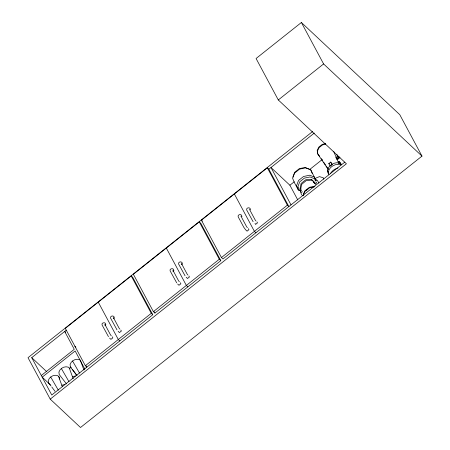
<?xml version="1.0" encoding="UTF-8"?>
<svg xmlns="http://www.w3.org/2000/svg" width="450" height="450" viewBox="0 0 450 450"><rect width="100%" height="100%" fill="white"/><g stroke="black" fill="none" stroke-linecap="round" stroke-linejoin="round"><path stroke-width="0.67" d="M313.734 181.89L311.827 180.101L306.225 180.602L301.613 184.421L300.701 189.321L300.139 188.274L301.095 183.454L305.764 179.747L311.406 179.314L314.325 182.047M302.451 191.784L301.269 192.336L300.308 191.436L300.983 189.062L300.139 188.274M292.877 177.075L294.683 172.316L299.289 168.654L304.937 167.49L309.471 169.273M302.895 195.761L304.706 191.002L309.313 187.341L314.961 186.176M303.126 195.688L304.599 191.79L309.628 187.796L314.421 186.812M315.759 183.51L316.254 182.211M315.557 184.573L316.232 182.784M338.856 163.266L338.512 161.972L338.934 161.449L340.296 162.72L341.139 164.301M300.308 191.436L301.551 190.114M301.382 22.5L256.072 58.506L278.297 99.951L346.41 163.761L50.237 399.139L80.511 427.5L421.988 156.116L399.763 114.671L301.382 22.5L323.601 63.945L421.988 156.116M278.297 99.951L323.601 63.945M312.649 131.49L28.012 357.694L50.237 399.139M66.285 330.182L31.725 357.649L51.767 395.021L152.775 314.741L132.739 277.369L131.226 275.951L65.306 328.343L85.348 365.715L86.861 367.132L86.203 365.912M199.277 221.873L133.358 274.258L153.399 311.631L154.912 313.048L220.826 260.662L200.79 223.29L199.277 221.873L219.313 259.245L220.826 260.662M344.767 162.163L222.964 258.964L221.451 257.546L201.409 220.174L267.328 167.788L268.841 169.206L288.883 206.578L287.37 205.161L267.328 167.788M268.841 169.206L314.331 133.054M41.304 375.502L74.261 349.312L64.688 331.453L65.711 332.409M104.873 325.536L105.829 324.771C105.986 321.486 101.154 322.577 102.038 324.917L108.472 336.668M113.406 318.752L114.367 317.987C114.452 314.764 109.761 315.765 110.576 318.127L117.011 329.884M172.924 271.451L173.886 270.686C174.026 267.435 169.2 268.509 170.089 270.832L176.704 282.836M181.463 264.668L182.419 263.903C182.514 260.651 177.823 261.664 178.627 264.049L185.062 275.805M297.782 199.941L289.896 185.237L294.272 181.755M309.594 169.583L322.178 159.581M339.936 157.629L337.438 159.615L336.476 158.715L336.004 157.59L337.337 156.532L336.96 154.569M328.815 163.597L330.728 162.079L332.139 164.706L330.227 166.23L328.815 163.597L329.338 163.828M336.476 158.715L338.974 156.729M339.457 157.179L336.96 159.165L338.721 163.356M85.348 365.715L151.262 313.324L131.226 275.951M153.399 311.631L219.313 259.245M221.451 257.546L287.37 205.161M305.707 190.676L307.266 189.439M325.457 143.499L322.132 144.472L318.864 147.066L317.194 150.401L317.571 153.579M325.738 144.028L322.414 144.996L319.146 147.594L317.475 150.93L317.852 154.108L328.393 169.734M83.633 369.281L84.836 368.933M72.467 376.813L75.471 375.936M61.796 385.296L64.8 384.418M309.859 187.38L311.113 187.279M316.238 180.934L310.714 169.785L305.769 167.844L299.61 169.11L294.581 173.104L292.613 178.301L294.446 182.711L298.401 190.08L300.938 191.098M314.662 177.154L309.718 175.213L303.559 176.479L298.536 180.472L296.561 185.67L298.401 190.08M337.337 156.532L337.815 156.982M336.004 157.59L337.438 159.615M341.364 164.447L340.206 163.361A8.173 5.991 -28.2 0 0 330.789 165.099A8.173 5.991 -28.2 0 0 328.011 173.059L328.781 173.779M338.512 161.972L339.086 162.506M317.852 154.108L319.77 156.33M316.547 179.702L317.509 180.602L318.814 183.037M289.896 185.237L270.979 167.507L291.015 204.879M255.921 232.774L254.407 231.351L234.371 193.978M201.409 220.174L202.421 221.119M187.869 286.852L186.356 285.435L166.32 248.062M151.262 313.324L152.775 314.741M119.818 340.937L118.305 339.519L98.263 302.147M74.88 346.196L75.892 347.141M83.914 369.951L80.421 360.444L79.543 359.629C75.712 358.324 71.252 360.681 70.076 364.534L70.358 366.93L71.229 367.751M70.121 368.798L68.377 367.161C64.541 365.85 60.081 368.213 58.905 372.066L59.186 374.462L66.476 383.906M31.725 357.649L46.558 371.543M50.372 384.829L42.193 377.162L75.15 350.972L84.724 368.826M245.886 230.136L243.81 227.312L238.14 216.748C237.257 214.408 242.089 213.317 241.937 216.607M186.188 277.234L187.509 278.499L189.428 276.969L188.882 275.957M177.649 284.017L178.971 285.283L180.889 283.759L180.349 282.741M118.136 331.312L119.453 332.584L121.376 331.054L120.831 330.041M109.597 338.096L110.919 339.368L112.837 337.838L112.292 336.825M255.926 220.928L255.296 220.112A1.879 0.309 51.5 0 1 255.066 219.752L249.446 209.289M247.393 227.717L246.757 226.896A1.879 0.309 51.5 0 1 246.527 226.536L240.907 216.073M187.875 275.012L187.239 274.191A1.879 0.309 51.5 0 1 187.009 273.836L181.395 263.368M179.342 281.796L178.706 280.98A1.879 0.309 51.5 0 1 178.476 280.62L172.856 270.152M119.824 329.096L119.188 328.275A1.879 0.309 51.5 0 1 118.957 327.921L113.344 317.452M111.285 335.88L110.655 335.059A1.879 0.309 51.5 0 1 110.424 334.704L104.805 324.236M70.358 366.93L77.012 375.778M72.433 369.366L76.843 375.294M50.996 385.92L48.516 382.944L48.234 380.548C49.41 376.689 53.871 374.332 57.707 375.637L59.451 377.274L59.664 379.074M51.795 386.994L55.007 391.309M253.114 221.721L246.679 209.964C245.796 207.624 250.627 206.533 250.47 209.818M321.289 158.608L322.431 160.318M323.572 162.023L325.474 164.874M326.239 166.011L328.14 168.857M72.562 361.046L79.47 372.983M61.397 368.578L68.996 381.707M50.726 377.055L58.326 390.189M339.615 162.084L341.027 164.717M338.934 161.449L340.065 163.558M327.414 170.606L328.264 172.187M316.142 180.231L315.152 178.38L319.489 176.636L323.257 177.761L323.657 179.094M311.406 179.314L311.827 180.101M256.933 221.873L257.479 222.891L255.561 224.415L255.015 223.403M248.4 228.656L248.94 229.674L247.022 231.199L246.476 230.186M154.254 311.822L154.912 313.048M332.021 164.582L330.728 162.079M333.624 151.245L336.488 158.04M315.512 181.052L314.55 178.746L310.016 176.963L304.374 178.127L299.767 181.789L297.956 186.547L299.644 190.592M310.714 169.785L312.289 173.565M69.249 367.976L73.209 378.754M58.579 376.459L62.303 386.601M300.583 191.661L301.573 194.996M330.384 173.638A9.551 6.997 -28.2 0 1 337.956 167.968M328.854 174.634A8.173 5.991 -28.2 0 1 331.633 166.68A8.173 5.991 -28.2 0 1 341.055 164.942M314.46 183.026L313.498 182.126L314.826 183.713L314.46 183.026"/></g></svg>
